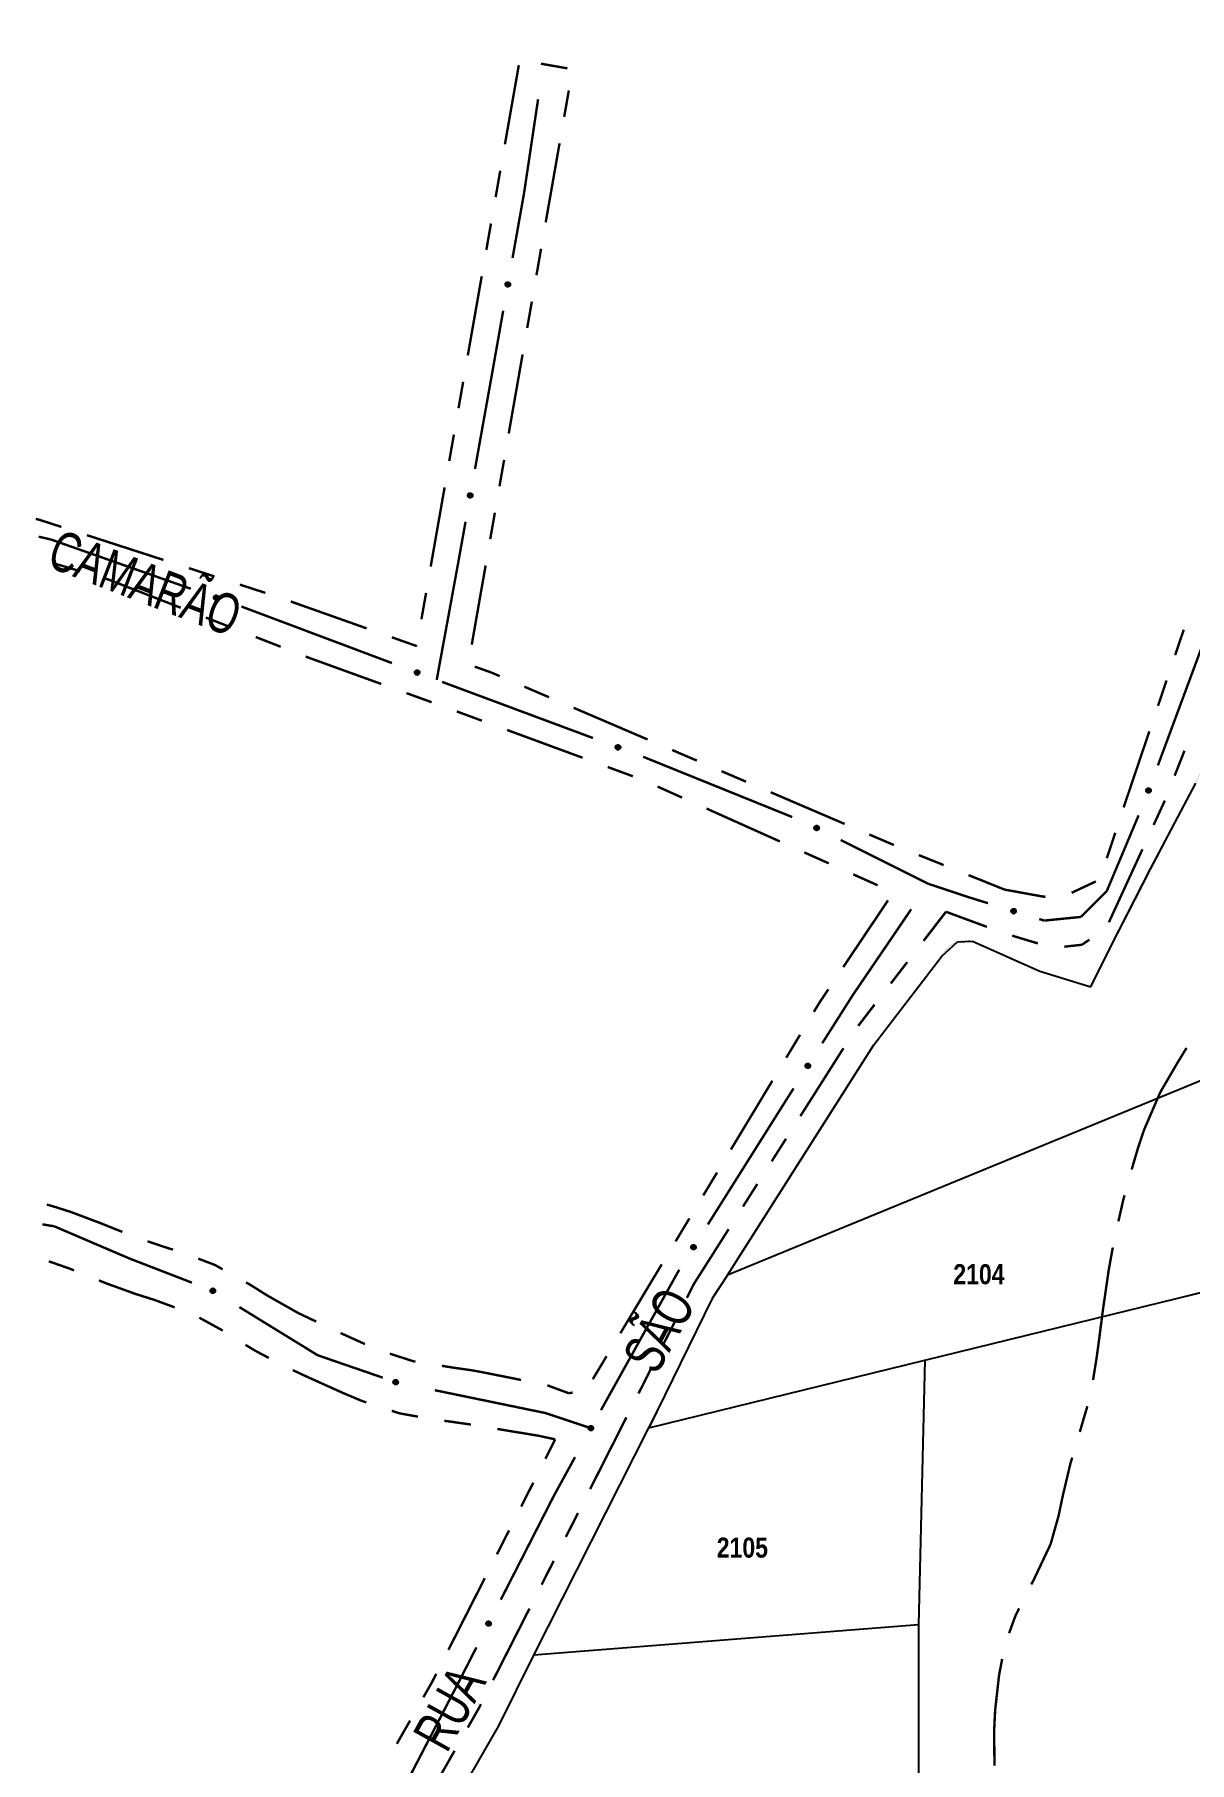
# Model space of a CAD drawing. Extents: x 201549 to 203722, y 4857623 to 4859778.
# Drawn here: x 202815.7 to 202901.8, y 4858104 to 4858232.9 of the extents above; entities that cross this region are included whole.
import ezdxf
from ezdxf.enums import TextEntityAlignment as Align

# ---------------------------------------------------------------- set-up
doc = ezdxf.new("R2010")
doc.units = 0
doc.header["$LTSCALE"] = 1.5
doc.header["$MEASUREMENT"] = 0
for name, color, linetype in [('CD-MALHA-LOTES', 40, 'CONTINUOUS'), ('HD-CURSO-INTER', 170, 'CONTINUOUS'), ('RU-QUADRAS', 6, 'CONTINUOUS'), ('SV-EIXO-RUA-N-PAV', 6, 'CONTINUOUS'), ('SV-RUA-NAO-PAV-S-GUIA-C-GUIA', 7, 'CONTINUOUS'), ('SV-TXT-RUA-N-PAV-S-GUIA-C-GUIA', 7, 'CONTINUOUS'), ('Th_NmrPort', 1, 'CONTINUOUS')]:
    doc.layers.add(name, color=color, linetype=linetype)
doc.styles.add('ARIAL', font='ARIAL.TTF')
doc.styles.get("Standard").update_dxf_attribs({"font": 'swisscbo.ttf'})

msp = doc.modelspace()

# ---------------------------------------------------------------- linework, layer by layer
at = {"layer": 'CD-MALHA-LOTES', "linetype": 'Continuous'}
for p, q in [((202898.92, 4858170.66), (202902.32, 4858177.06)), ((202896.01, 4858164.97), (202898.92, 4858170.66)), ((202883.36, 4858164.16), (202884.54, 4858165.22)), ((202884.54, 4858165.22), (202885.65, 4858165.28)), ((202885.65, 4858165.28), (202890.67, 4858163.04)), ((202894.48, 4858161.85), (202896.01, 4858164.97)), ((202878.29, 4858157.52), (202883.36, 4858164.16)), ((202890.67, 4858163.04), (202894.48, 4858161.85)), ((202920.95, 4858162.38), (202867.38, 4858140.34)), ((202867.38, 4858140.34), (202878.29, 4858157.52)), ((202882.1, 4858133.99), (202926.82, 4858144.97)), ((202867.38, 4858140.34), (202866.23, 4858138.59)), ((202866.23, 4858138.59), (202861.5, 4858128.93)), ((202861.5, 4858128.93), (202882.1, 4858133.99)), ((202882.1, 4858133.99), (202881.62, 4858114.23)), ((202852.91, 4858111.97), (202861.5, 4858128.93)), ((202881.62, 4858114.23), (202852.91, 4858111.97)), ((202881.62, 4858114.23), (202881.62, 4858074.56)), ((202850.3, 4858106.7), (202852.91, 4858111.97)), ((202844.11, 4858095.94), (202850.3, 4858106.7))]:
    msp.add_line(p, q, dxfattribs=at)
at = {"layer": 'HD-CURSO-INTER', "const_width": 0.18}
for points in [[(202901.099273, 4858156.443967), (202900.881102, 4858156.084767)], [(202901.618401, 4858157.298663), (202901.099273, 4858156.443967)], [(202900.881102, 4858156.084767), (202900.085518, 4858154.719993)], [(202899.659794, 4858153.989691), (202898.805844, 4858152.011466)], [(202900.085518, 4858154.719993), (202899.659794, 4858153.989691)], [(202898.472958, 4858151.240314), (202898.102518, 4858150.140983)], [(202898.805844, 4858152.011466), (202898.472958, 4858151.240314)], [(202898.102518, 4858150.140983), (202897.991924, 4858149.812781)], [(202897.991924, 4858149.812781), (202897.525371, 4858148.226295)], [(202896.990859, 4858146.299254), (202896.884277, 4858145.894536)], [(202896.884277, 4858145.894536), (202896.534544, 4858144.352208)], [(202896.117362, 4858142.396608), (202895.939179, 4858141.412611)], [(202895.939179, 4858141.412611), (202895.813409, 4858140.718055)], [(202895.813409, 4858140.718055), (202895.483088, 4858138.447811)], [(202895.483088, 4858138.447811), (202895.381305, 4858137.748274)], [(202895.381305, 4858137.748274), (202895.216312, 4858136.465747)], [(202895.216312, 4858136.465747), (202895.104148, 4858135.593877)], [(202894.952374, 4858134.483254), (202894.90056, 4858134.104097)], [(202895.104148, 4858135.593877), (202894.952374, 4858134.483254)], [(202894.802326, 4858133.494644), (202894.661755, 4858132.622527)], [(202894.90056, 4858134.104097), (202894.802326, 4858133.494644)], [(202894.661755, 4858132.622527), (202894.637478, 4858132.508455)], [(202894.219403, 4858130.552709), (202893.655979, 4858128.633712)], [(202892.952296, 4858126.261982), (202892.601046, 4858124.776879)], [(202893.087936, 4858126.716081), (202892.952296, 4858126.261982)], [(202892.601046, 4858124.776879), (202892.379851, 4858123.841654)], [(202892.379851, 4858123.841654), (202892.167412, 4858122.824632)], [(202892.07192, 4858122.367475), (202891.656519, 4858120.891854)], [(202892.167412, 4858122.824632), (202892.07192, 4858122.367475)], [(202891.656519, 4858120.891854), (202891.477081, 4858120.254443)], [(202891.477081, 4858120.254443), (202890.47759, 4858118.141059)], [(202890.47759, 4858118.141059), (202890.198349, 4858117.550616)], [(202890.198349, 4858117.550616), (202890.034873, 4858117.244701)], [(202889.125401, 4858115.463984), (202888.838858, 4858114.865478)], [(202888.838858, 4858114.865478), (202888.378432, 4858113.610859)], [(202887.861306, 4858111.680643), (202887.676036, 4858110.697955)], [(202887.628091, 4858110.443651), (202887.43381, 4858108.713308)], [(202887.676036, 4858110.697955), (202887.628091, 4858110.443651)], [(202887.43381, 4858108.713308), (202887.340131, 4858107.878963)], [(202887.340131, 4858107.878963), (202887.282112, 4858106.720002)], [(202887.282112, 4858106.720002), (202887.265049, 4858106.37917)], [(202887.265049, 4858106.37917), (202887.287959, 4858103.720528)]]:
    msp.add_lwpolyline(points, dxfattribs=at)
at = {"layer": 'RU-QUADRAS', "linetype": 'Continuous'}
for points in [[(202844.11, 4858095.94, 0.01, 0.01, 0), (202850.3, 4858106.7, 0.01, 0.01, 0), (202866.23, 4858138.59, 0.01, 0.01, 0), (202878.29, 4858157.52, 0.01, 0.01, 0), (202883.36, 4858164.16, 0.01, 0.01, -0.3525426599), (202885.65, 4858165.28, 0.01, 0.01, 0.0585500506), (202894.48, 4858161.85, 0.01, 0.01, 0), (202902.32, 4858177.06, 0.01, 0.01, 0), (202907.02, 4858187.95, 0.01, 0.01, 0), (202920.4, 4858226.63, 0.01, 0.01, 0), (202945.29, 4858222.03, 0.01, 0.01, 0), (202951.49, 4858195.08, 0.01, 0.01, 0), (202960.69, 4858160.85, 0.01, 0.01, 0), (202962.09, 4858154.24, 0.01, 0.01, -0.0125854908), (202973, 4858111.76, 0.01, 0.01, 0), (202996.96, 4858116.1, 0.01, 0.01, 0), (203057.05, 4858128.34, 0.01, 0.01, 0.0695721484), (203072.35, 4858134.02, 0.01, 0.01, 0.0227494889), (203100.08, 4858151.3, 0.01, 0.01, 0.0126700983), (203146.88, 4858179.63, 0.01, 0.01, 0), (203167.65, 4858190.19, 0.01, 0.01, 0), (203181.69, 4858198.56, 0.01, 0.01, 0.0244135577), (203211.83, 4858214.55, 0.01, 0.01, 0.0113668854), (203247.97, 4858236.78, 0.01, 0.01, 0)], [(202949.25, 4858076.62, 0.01, 0.01, 0), (202938.53, 4858130.76, 0.01, 0.01, 0), (202934.8, 4858147.07, 0.01, 0.01, 0), (202882.1, 4858133.99, 0.01, 0.01, 0), (202881.62, 4858114.23, 0.01, 0.01, 0), (202881.62, 4858029.36, 0.01, 0.01, 0)]]:
    msp.add_lwpolyline(points, format="xyseb", dxfattribs=at)
at = {"layer": 'SV-EIXO-RUA-N-PAV', "const_width": 0.18}
for points in [[(202852.200131, 4858221.171477), (202853.236795, 4858228.117124)], [(202852.029698, 4858220.209034), (202852.200131, 4858221.171477)], [(202851.332217, 4858216.270314), (202852.029698, 4858220.209034)], [(202849.741125, 4858207.285326), (202850.634735, 4858212.331593)], [(202849.586955, 4858206.42379), (202849.741125, 4858207.285326)], [(202848.53006, 4858200.517609), (202849.586955, 4858206.42379)], [(202847.282119, 4858193.543823), (202847.825463, 4858196.580155)], [(202815.983312, 4858195.466075), (202816.900714, 4858195.251478)], [(202816.900714, 4858195.251478), (202827.329976, 4858191.576404)], [(202845.674418, 4858184.774542), (202847.117041, 4858192.643394)], [(202847.117041, 4858192.643394), (202847.282119, 4858193.543823)], [(202831.102601, 4858190.247004), (202831.295902, 4858190.178888)], [(202831.295902, 4858190.178888), (202842.336815, 4858186.029021)], [(202899.482176, 4858178.388775), (202903.652778, 4858189.640712)], [(202846.081573, 4858184.623042), (202849.83046, 4858183.228107)], [(202849.83046, 4858183.228107), (202849.941098, 4858183.186939)], [(202849.941098, 4858183.186939), (202857.326839, 4858180.434489)], [(202861.073975, 4858179.034968), (202872.198372, 4858174.535212)], [(202895.662958, 4858168.997397), (202898.040593, 4858174.658432)], [(202875.810573, 4858172.822771), (202879.388282, 4858171.033917)], [(202879.388282, 4858171.033917), (202880.033897, 4858170.71111)], [(202880.033897, 4858170.71111), (202882.071563, 4858169.692276)], [(202882.071563, 4858169.692276), (202882.364546, 4858169.545785)], [(202882.364546, 4858169.545785), (202884.899841, 4858168.700686)], [(202884.899841, 4858168.700686), (202885.243584, 4858168.586106)], [(202885.243584, 4858168.586106), (202886.80802, 4858168.101875)], [(202893.7436, 4858167.078038), (202895.054896, 4858168.389335)], [(202895.054896, 4858168.389335), (202895.662958, 4858168.997397)], [(202876.715435, 4858161.238491), (202881.075877, 4858167.650735)], [(202890.629164, 4858166.91914), (202891.001659, 4858166.803844)], [(202891.001659, 4858166.803844), (202893.598775, 4858167.063557)], [(202893.598775, 4858167.063557), (202893.7436, 4858167.078038)], [(202874.441724, 4858157.653024), (202876.583892, 4858161.031058)], [(202876.583892, 4858161.031058), (202876.715435, 4858161.238491)], [(202871.49948, 4858153.013332), (202872.299556, 4858154.27499)], [(202865.905525, 4858144.120377), (202871.230036, 4858152.584985)], [(202871.230036, 4858152.584985), (202871.49948, 4858153.013332)], [(202817.133183, 4858143.985718), (202816.252353, 4858144.126651)], [(202817.23242, 4858143.943188), (202817.133183, 4858143.985718)], [(202822.750365, 4858141.578354), (202817.23242, 4858143.943188)], [(202823.679814, 4858141.218568), (202822.750365, 4858141.578354)], [(202827.410086, 4858139.774591), (202823.679814, 4858141.218568)], [(202857.928048, 4858130.25606), (202863.280505, 4858139.866014)], [(202863.280505, 4858139.866014), (202863.675548, 4858140.575286)], [(202863.675548, 4858140.575286), (202863.775721, 4858140.734534)], [(202836.79332, 4858134.356263), (202830.952005, 4858137.950919)], [(202836.926849, 4858134.310219), (202836.79332, 4858134.356263)], [(202841.653714, 4858132.680265), (202836.926849, 4858134.310219)], [(202853.781366, 4858130.04369), (202845.536679, 4858131.746056)], [(202854.332926, 4858129.859837), (202853.781366, 4858130.04369)], [(202857.178975, 4858128.911154), (202854.332926, 4858129.859837)], [(202854.447321, 4858123.924354), (202855.996871, 4858126.753152)], [(202850.456833, 4858116.109649), (202854.09505, 4858123.234491)], [(202854.09505, 4858123.234491), (202854.447321, 4858123.924354)], [(202847.22523, 4858109.781092), (202848.637725, 4858112.547228)], [(202843.131125, 4858101.885319), (202846.813663, 4858108.987356)], [(202846.813663, 4858108.987356), (202847.22523, 4858109.781092)]]:
    msp.add_lwpolyline(points, dxfattribs=at)
at = {"layer": 'SV-EIXO-RUA-N-PAV'}
for points in [[(202850.850028, 4858214.178669), (202850.82144, 4858214.218352), (202850.804984, 4858214.258303), (202850.80085, 4858214.295575), (202850.805784, 4858214.329464), (202850.814738, 4858214.363565), (202850.83135, 4858214.395955), (202850.857751, 4858214.427819), (202850.897357, 4858214.456777), (202850.939391, 4858214.470944), (202850.975715, 4858214.476952), (202851.011349, 4858214.473841), (202851.044331, 4858214.464589), (202851.077404, 4858214.44622), (202851.109435, 4858214.41915), (202851.137589, 4858214.37862), (202851.153453, 4858214.339342), (202851.156505, 4858214.303186), (202851.153151, 4858214.267382), (202851.143593, 4858214.232677), (202851.127103, 4858214.200977), (202851.099789, 4858214.168776), (202851.059418, 4858214.141518), (202851.020423, 4858214.125249), (202850.98432, 4858214.12169), (202850.949145, 4858214.125786), (202850.914833, 4858214.13435), (202850.881579, 4858214.149694), (202850.850028, 4858214.178669)], [(202848.044093, 4858198.426839), (202848.015576, 4858198.466573), (202847.999193, 4858198.506554), (202847.995126, 4858198.543834), (202848.000122, 4858198.577713), (202848.009137, 4858198.611798), (202848.025808, 4858198.644158), (202848.052266, 4858198.675975), (202848.091924, 4858198.704861), (202848.133984, 4858198.718952), (202848.170319, 4858198.724895), (202848.205947, 4858198.721719), (202848.238912, 4858198.712407), (202848.271952, 4858198.693979), (202848.303934, 4858198.666851), (202848.332015, 4858198.62627), (202848.347808, 4858198.586963), (202848.350795, 4858198.550802), (202848.347375, 4858198.515004), (202848.337755, 4858198.480317), (202848.321207, 4858198.448646), (202848.293836, 4858198.416495), (202848.253415, 4858198.38931), (202848.214392, 4858198.373111), (202848.178281, 4858198.369617), (202848.143114, 4858198.373776), (202848.108818, 4858198.382403), (202848.075591, 4858198.397806), (202848.044093, 4858198.426839)], [(202829.117361, 4858191.063279), (202829.161168, 4858191.085026), (202829.203266, 4858191.094758), (202829.240713, 4858191.092769), (202829.273347, 4858191.082383), (202829.305535, 4858191.067998), (202829.334788, 4858191.046334), (202829.36193, 4858191.015098), (202829.384053, 4858190.971306), (202829.391188, 4858190.927526), (202829.391203, 4858190.890708), (202829.382332, 4858190.856057), (202829.367833, 4858190.825021), (202829.344325, 4858190.795379), (202829.312402, 4858190.768183), (202829.267829, 4858190.747003), (202829.226493, 4858190.737745), (202829.190322, 4858190.740619), (202829.155542, 4858190.749758), (202829.122856, 4858190.764838), (202829.094263, 4858190.786269), (202829.066939, 4858190.818461), (202829.046617, 4858190.862731), (202829.036913, 4858190.903854), (202829.039279, 4858190.940055), (202829.049047, 4858190.974094), (202829.063083, 4858191.006554), (202829.083635, 4858191.036867), (202829.117361, 4858191.063279)], [(202844.113178, 4858185.478952), (202844.157427, 4858185.499786), (202844.199717, 4858185.508643), (202844.237116, 4858185.505879), (202844.269527, 4858185.494818), (202844.30141, 4858185.479769), (202844.330208, 4858185.457503), (202844.356696, 4858185.425711), (202844.377906, 4858185.38147), (202844.384133, 4858185.337551), (202844.383384, 4858185.300741), (202844.373797, 4858185.266281), (202844.358658, 4858185.235553), (202844.33454, 4858185.206404), (202844.30206, 4858185.179876), (202844.257058, 4858185.159624), (202844.215538, 4858185.151225), (202844.179435, 4858185.154849), (202844.144852, 4858185.164707), (202844.112485, 4858185.180462), (202844.084343, 4858185.202481), (202844.057692, 4858185.235231), (202844.038292, 4858185.279914), (202844.029442, 4858185.321229), (202844.032558, 4858185.357374), (202844.04303, 4858185.391202), (202844.057736, 4858185.423365), (202844.078912, 4858185.453244), (202844.113178, 4858185.478952)], [(202859.104735, 4858179.889396), (202859.148925, 4858179.910353), (202859.19119, 4858179.919329), (202859.228596, 4858179.916669), (202859.261038, 4858179.905699), (202859.292964, 4858179.890739), (202859.321823, 4858179.868554), (202859.3484, 4858179.836836), (202859.369735, 4858179.792655), (202859.376084, 4858179.748754), (202859.375438, 4858179.711942), (202859.365948, 4858179.677455), (202859.350895, 4858179.646684), (202859.326859, 4858179.617469), (202859.294453, 4858179.590849), (202859.249508, 4858179.570472), (202859.208012, 4858179.561956), (202859.171898, 4858179.565479), (202859.137288, 4858179.57524), (202859.104878, 4858179.590904), (202859.076674, 4858179.612844), (202859.049931, 4858179.64552), (202859.030406, 4858179.690148), (202859.021441, 4858179.731439), (202859.024456, 4858179.767592), (202859.034832, 4858179.80145), (202859.049448, 4858179.833653), (202859.070541, 4858179.863592), (202859.104735, 4858179.889396)], [(202898.633921, 4858176.416987), (202898.612885, 4858176.461141), (202898.603835, 4858176.50339), (202898.606428, 4858176.540801), (202898.617341, 4858176.573262), (202898.632245, 4858176.605214), (202898.654378, 4858176.634113), (202898.686049, 4858176.660746), (202898.730193, 4858176.682158), (202898.774082, 4858176.688585), (202898.810895, 4858176.688005), (202898.845399, 4858176.678575), (202898.876196, 4858176.663576), (202898.905454, 4858176.639593), (202898.932131, 4858176.607234), (202898.952588, 4858176.562324), (202898.961177, 4858176.520844), (202898.957718, 4858176.484724), (202898.948018, 4858176.450097), (202898.932412, 4858176.417659), (202898.910521, 4858176.389416), (202898.877893, 4858176.362615), (202898.8333, 4858176.343012), (202898.792025, 4858176.333973), (202898.755867, 4858176.336924), (202898.721991, 4858176.347241), (202898.689761, 4858176.361799), (202898.659785, 4858176.382839), (202898.633921, 4858176.416987)], [(202873.942436, 4858173.879913), (202873.988611, 4858173.896036), (202874.031593, 4858173.90045), (202874.068501, 4858173.893813), (202874.099587, 4858173.879444), (202874.129734, 4858173.861162), (202874.156061, 4858173.836024), (202874.179102, 4858173.801651), (202874.1956, 4858173.755445), (202874.197227, 4858173.711117), (202874.192657, 4858173.674584), (202874.17954, 4858173.641307), (202874.161289, 4858173.612319), (202874.134273, 4858173.585835), (202874.099212, 4858173.562826), (202874.052348, 4858173.547361), (202874.01018, 4858173.543323), (202873.974649, 4858173.550679), (202873.941278, 4858173.564078), (202873.910724, 4858173.583111), (202873.885023, 4858173.607936), (202873.86192, 4858173.643279), (202873.847269, 4858173.689736), (202873.842761, 4858173.731747), (202873.849617, 4858173.767372), (202873.863548, 4858173.799929), (202873.881517, 4858173.830389), (202873.905684, 4858173.857906), (202873.942436, 4858173.879913)], [(202888.613885, 4858167.65815), (202888.65682, 4858167.681572), (202888.698511, 4858167.692922), (202888.736007, 4858167.692381), (202888.769017, 4858167.683263), (202888.801737, 4858167.670131), (202888.831805, 4858167.649613), (202888.860132, 4858167.619448), (202888.88393, 4858167.576543), (202888.892751, 4858167.533071), (202888.894187, 4858167.496282), (202888.886661, 4858167.461313), (202888.873371, 4858167.429741), (202888.851025, 4858167.399213), (202888.820176, 4858167.370805), (202888.776454, 4858167.347919), (202888.735506, 4858167.337072), (202888.699251, 4858167.338548), (202888.664144, 4858167.346337), (202888.6309, 4858167.360144), (202888.601501, 4858167.380455), (202888.572954, 4858167.411567), (202888.550938, 4858167.45502), (202888.539653, 4858167.495737), (202888.540619, 4858167.532003), (202888.549066, 4858167.566393), (202888.561838, 4858167.599371), (202888.581205, 4858167.630455), (202888.613885, 4858167.65815)], [(202873.200729, 4858155.90162), (202873.189369, 4858155.949191), (202873.189333, 4858155.992399), (202873.199675, 4858156.028445), (202873.21712, 4858156.057915), (202873.238363, 4858156.086054), (202873.266039, 4858156.109698), (202873.30257, 4858156.129137), (202873.350209, 4858156.140868), (202873.394474, 4858156.137996), (202873.430356, 4858156.129747), (202873.462133, 4858156.113326), (202873.489123, 4858156.092232), (202873.512733, 4858156.062671), (202873.532071, 4858156.025459), (202873.542707, 4858155.977269), (202873.542452, 4858155.934909), (202873.531533, 4858155.900307), (202873.514822, 4858155.868465), (202873.492791, 4858155.839997), (202873.465489, 4858155.816944), (202873.427987, 4858155.797541), (202873.380285, 4858155.787673), (202873.338033, 4858155.787445), (202873.303286, 4858155.797875), (202873.272308, 4858155.815033), (202873.243826, 4858155.835996), (202873.218899, 4858155.862827), (202873.200729, 4858155.90162)], [(202864.670941, 4858142.364448), (202864.659407, 4858142.411977), (202864.659213, 4858142.455184), (202864.669423, 4858142.491268), (202864.68676, 4858142.520802), (202864.7079, 4858142.549018), (202864.73549, 4858142.572764), (202864.771949, 4858142.592336), (202864.819546, 4858142.604241), (202864.863821, 4858142.601531), (202864.899732, 4858142.593413), (202864.931569, 4858142.577108), (202864.958636, 4858142.556113), (202864.982354, 4858142.526639), (202865.001828, 4858142.489497), (202865.01264, 4858142.441347), (202865.01254, 4858142.398987), (202865.001747, 4858142.364344), (202864.985153, 4858142.332441), (202864.963226, 4858142.303893), (202864.936009, 4858142.28074), (202864.898578, 4858142.2612), (202864.850912, 4858142.251158), (202864.808661, 4858142.250776), (202864.773877, 4858142.261079), (202864.742836, 4858142.278123), (202864.714277, 4858142.298982), (202864.689253, 4858142.325722), (202864.670941, 4858142.364448)], [(202829.063642, 4858139.016465), (202829.01919, 4858138.996066), (202828.976815, 4858138.987624), (202828.939446, 4858138.990755), (202828.907145, 4858139.002133), (202828.875411, 4858139.017495), (202828.846833, 4858139.040042), (202828.820658, 4858139.072092), (202828.799882, 4858139.116539), (202828.794087, 4858139.160516), (202828.795196, 4858139.197317), (202828.805121, 4858139.231682), (202828.820561, 4858139.26226), (202828.844963, 4858139.291171), (202828.877702, 4858139.317379), (202828.922901, 4858139.337189), (202828.964501, 4858139.34518), (202829.000567, 4858139.341202), (202829.035051, 4858139.331006), (202829.067262, 4858139.314935), (202829.095187, 4858139.292641), (202829.121515, 4858139.25963), (202829.140476, 4858139.21476), (202829.14892, 4858139.17336), (202829.14545, 4858139.137247), (202829.134647, 4858139.103523), (202829.119626, 4858139.071506), (202829.098158, 4858139.041836), (202829.063642, 4858139.016465)], [(202842.711062, 4858132.199221), (202842.667402, 4858132.17718), (202842.625371, 4858132.167164), (202842.587911, 4858132.168901), (202842.555208, 4858132.179067), (202842.522924, 4858132.193235), (202842.493525, 4858132.214702), (202842.466174, 4858132.245754), (202842.443756, 4858132.289396), (202842.436326, 4858132.333127), (202842.436064, 4858132.369944), (202842.444701, 4858132.404654), (202842.458991, 4858132.435787), (202842.482298, 4858132.465587), (202842.514038, 4858132.492997), (202842.558467, 4858132.514477), (202842.59974, 4858132.524013), (202842.63593, 4858132.521382), (202842.67077, 4858132.512478), (202842.703557, 4858132.497618), (202842.732293, 4858132.47638), (202842.759834, 4858132.444374), (202842.780454, 4858132.400241), (202842.790435, 4858132.359185), (202842.788313, 4858132.322968), (202842.778774, 4858132.288864), (202842.764957, 4858132.25631), (202842.744609, 4858132.22586), (202842.711062, 4858132.199221)], [(202857.012892, 4858128.839194), (202856.998842, 4858128.88604), (202856.996346, 4858128.929176), (202857.004619, 4858128.965752), (202857.020357, 4858128.996168), (202857.039963, 4858129.025471), (202857.066248, 4858129.050653), (202857.101613, 4858129.07214), (202857.148507, 4858129.086565), (202857.192864, 4858129.086218), (202857.229157, 4858129.080025), (202857.261817, 4858129.06544), (202857.289964, 4858129.045917), (202857.315219, 4858129.017749), (202857.336645, 4858128.981698), (202857.350008, 4858128.934192), (202857.352165, 4858128.891886), (202857.343234, 4858128.856718), (202857.328363, 4858128.823977), (202857.307989, 4858128.794301), (202857.282044, 4858128.76973), (202857.245708, 4858128.748223), (202857.198645, 4858128.735655), (202857.156475, 4858128.733022), (202857.12119, 4858128.741456), (202857.089285, 4858128.756823), (202857.059656, 4858128.77613), (202857.033242, 4858128.801498), (202857.012892, 4858128.839194)], [(202849.383898, 4858114.250538), (202849.368168, 4858114.296848), (202849.364118, 4858114.339865), (202849.371067, 4858114.376716), (202849.385699, 4858114.407679), (202849.404236, 4858114.43767), (202849.429596, 4858114.463783), (202849.464163, 4858114.486531), (202849.510507, 4858114.502637), (202849.554847, 4858114.503889), (202849.59134, 4858114.499009), (202849.624505, 4858114.485611), (202849.653338, 4858114.467115), (202849.679592, 4858114.439876), (202849.702303, 4858114.40462), (202849.71737, 4858114.357627), (202849.721051, 4858114.315427), (202849.713393, 4858114.279959), (202849.699712, 4858114.246703), (202849.680421, 4858114.216312), (202849.655379, 4858114.190822), (202849.619841, 4858114.168019), (202849.573262, 4858114.153763), (202849.531214, 4858114.149611), (202849.495649, 4858114.156768), (202849.463211, 4858114.170974), (202849.432904, 4858114.189201), (202849.405593, 4858114.213601), (202849.383898, 4858114.250538)]]:
    msp.add_lwpolyline(points, close=True, dxfattribs=at)
for points in [[(202850.804984, 4858214.258303), (202850.814738, 4858214.363565)], [(202850.811961, 4858214.241086), (202850.822472, 4858214.370871)], [(202850.82144, 4858214.218352), (202850.83135, 4858214.395955)], [(202850.835334, 4858214.200917), (202850.843676, 4858214.404531)], [(202850.850028, 4858214.178669), (202850.857751, 4858214.427819)], [(202850.867721, 4858214.164696), (202850.878792, 4858214.4385)], [(202850.881579, 4858214.149694), (202850.897357, 4858214.456777)], [(202850.89917, 4858214.146655), (202850.917141, 4858214.459424)], [(202850.914833, 4858214.13435), (202850.939391, 4858214.470944)], [(202850.931571, 4858214.133988), (202850.95493, 4858214.469361)], [(202850.949145, 4858214.125786), (202850.975715, 4858214.476952)], [(202850.96761, 4858214.126221), (202850.995798, 4858214.47321)], [(202850.98432, 4858214.12169), (202851.011349, 4858214.473841)], [(202851.003734, 4858214.126752), (202851.027807, 4858214.466156)], [(202851.020423, 4858214.125249), (202851.044331, 4858214.464589)], [(202851.041285, 4858214.135346), (202851.061076, 4858214.450564)], [(202851.059418, 4858214.141518), (202851.077404, 4858214.44622)], [(202851.078767, 4858214.159195), (202851.093393, 4858214.429598)], [(202851.099789, 4858214.168776), (202851.109435, 4858214.41915)], [(202851.112063, 4858214.190714), (202851.122616, 4858214.391165)], [(202851.127103, 4858214.200977), (202851.137589, 4858214.37862)], [(202851.135479, 4858214.221212), (202851.144884, 4858214.352578)], [(202851.143593, 4858214.232677), (202851.153453, 4858214.339342)], [(202847.999193, 4858198.506554), (202848.009137, 4858198.611798)], [(202848.006138, 4858198.489324), (202848.016884, 4858198.61909)], [(202848.015576, 4858198.466573), (202848.025808, 4858198.644158)], [(202848.029439, 4858198.449113), (202848.038149, 4858198.652712)], [(202848.044093, 4858198.426839), (202848.052266, 4858198.675975)], [(202848.06176, 4858198.412833), (202848.073326, 4858198.686617)], [(202848.075591, 4858198.397806), (202848.091924, 4858198.704861)], [(202848.093177, 4858198.394736), (202848.111713, 4858198.707472)], [(202848.108818, 4858198.382403), (202848.133984, 4858198.718952)], [(202848.125555, 4858198.382011), (202848.14952, 4858198.717341)], [(202848.143114, 4858198.373776), (202848.170319, 4858198.724895)], [(202848.16158, 4858198.374178), (202848.190395, 4858198.721116)], [(202848.178281, 4858198.369617), (202848.205947, 4858198.721719)], [(202848.197705, 4858198.374644), (202848.222391, 4858198.714004)], [(202848.214392, 4858198.373111), (202848.238912, 4858198.712407)], [(202848.235272, 4858198.38317), (202848.255632, 4858198.698352)], [(202848.253415, 4858198.38931), (202848.271952, 4858198.693979)], [(202848.272796, 4858198.406952), (202848.28791, 4858198.677328)], [(202848.293836, 4858198.416495), (202848.303934, 4858198.666851)], [(202848.30615, 4858198.43841), (202848.317065, 4858198.638842)], [(202848.321207, 4858198.448646), (202848.332015, 4858198.62627)], [(202848.32962, 4858198.468865), (202848.339263, 4858198.600215)], [(202848.337755, 4858198.480317), (202848.347808, 4858198.586963)], [(202829.036913, 4858190.903854), (202829.367833, 4858190.825021)], [(202829.039279, 4858190.940055), (202829.382332, 4858190.856057)], [(202829.041113, 4858190.920076), (202829.37207, 4858190.841069)], [(202829.043479, 4858190.881626), (202829.35127, 4858190.810783)], [(202829.046469, 4858190.955804), (202829.384241, 4858190.871502)], [(202829.046617, 4858190.862731), (202829.344325, 4858190.795379)], [(202829.049047, 4858190.974094), (202829.391203, 4858190.890708)], [(202829.060001, 4858190.990099), (202829.387096, 4858190.912452)], [(202829.060908, 4858190.840762), (202829.325322, 4858190.78231)], [(202829.063083, 4858191.006554), (202829.391188, 4858190.927526)], [(202829.066939, 4858190.818461), (202829.312402, 4858190.768183)], [(202829.077773, 4858191.020005), (202829.383444, 4858190.951355)], [(202829.083635, 4858191.036867), (202829.384053, 4858190.971306)], [(202829.086586, 4858190.802779), (202829.282644, 4858190.759733)], [(202829.094263, 4858190.786269), (202829.267829, 4858190.747003)], [(202829.100693, 4858191.048097), (202829.369042, 4858190.992599)], [(202829.112864, 4858190.774711), (202829.240947, 4858190.744045)], [(202829.117361, 4858191.063279), (202829.36193, 4858191.015098)], [(202829.122856, 4858190.764838), (202829.226493, 4858190.737745)], [(202829.141704, 4858191.074155), (202829.341244, 4858191.032777)], [(202829.161168, 4858191.085026), (202829.334788, 4858191.046334)], [(202829.185142, 4858191.090677), (202829.311485, 4858191.059178)], [(202829.203266, 4858191.094758), (202829.305535, 4858191.067998)], [(202844.029442, 4858185.321229), (202844.358658, 4858185.235553)], [(202844.032558, 4858185.357374), (202844.373797, 4858185.266281)], [(202844.033978, 4858185.33736), (202844.363226, 4858185.251509)], [(202844.035546, 4858185.29887), (202844.341803, 4858185.221661)], [(202844.038292, 4858185.279914), (202844.33454, 4858185.206404)], [(202844.040074, 4858185.37297), (202844.376025, 4858185.281684)], [(202844.04303, 4858185.391202), (202844.383384, 4858185.300741)], [(202844.052124, 4858185.257654), (202844.31527, 4858185.193732)], [(202844.054314, 4858185.406976), (202844.379729, 4858185.322566)], [(202844.057692, 4858185.235231), (202844.30206, 4858185.179876)], [(202844.057736, 4858185.423365), (202844.384133, 4858185.337551)], [(202844.072702, 4858185.436508), (202844.376884, 4858185.361536)], [(202844.077009, 4858185.219146), (202844.272134, 4858185.172045)], [(202844.078912, 4858185.453244), (202844.377906, 4858185.38147)], [(202844.084343, 4858185.202481), (202844.257058, 4858185.159624)], [(202844.096199, 4858185.464119), (202844.36334, 4858185.40307)], [(202844.1027, 4858185.190539), (202844.23012, 4858185.157224)], [(202844.112485, 4858185.180462), (202844.215538, 4858185.151225)], [(202844.113178, 4858185.478952), (202844.356696, 4858185.425711)], [(202844.137742, 4858185.489321), (202844.336381, 4858185.443815)], [(202844.157427, 4858185.499786), (202844.330208, 4858185.457503)], [(202844.181513, 4858185.504939), (202844.307175, 4858185.470827)], [(202844.199717, 4858185.508643), (202844.30141, 4858185.479769)], [(202859.021441, 4858179.731439), (202859.350895, 4858179.646684)], [(202859.024456, 4858179.767592), (202859.365948, 4858179.677455)], [(202859.025932, 4858179.747582), (202859.355418, 4858179.662654)], [(202859.027607, 4858179.709097), (202859.334079, 4858179.632745)], [(202859.031928, 4858179.783209), (202859.368133, 4858179.692864)], [(202859.034832, 4858179.80145), (202859.375438, 4858179.711942)], [(202859.046072, 4858179.817255), (202859.371722, 4858179.733756)], [(202859.049448, 4858179.833653), (202859.376084, 4858179.748754)], [(202859.064377, 4858179.846838), (202859.368768, 4858179.772718)], [(202859.070541, 4858179.863592), (202859.369735, 4858179.792655)], [(202859.087798, 4858179.874515), (202859.355108, 4858179.814214)], [(202859.104735, 4858179.889396), (202859.3484, 4858179.836836)], [(202859.129269, 4858179.899833), (202859.328035, 4858179.854883)], [(202859.148925, 4858179.910353), (202859.321823, 4858179.868554)], [(202859.172997, 4858179.915574), (202859.298754, 4858179.881814)], [(202859.19119, 4858179.919329), (202859.292964, 4858179.890739)], [(202859.030406, 4858179.690148), (202859.326859, 4858179.617469)], [(202859.044301, 4858179.667927), (202859.307625, 4858179.604743)], [(202859.049931, 4858179.64552), (202859.294453, 4858179.590849)], [(202859.069293, 4858179.629489), (202859.264549, 4858179.582935)], [(202859.076674, 4858179.612844), (202859.249508, 4858179.570472)], [(202859.095064, 4858179.600954), (202859.222577, 4858179.567996)], [(202859.104878, 4858179.590904), (202859.208012, 4858179.561956)], [(202898.603835, 4858176.50339), (202898.632245, 4858176.605214)], [(202898.607622, 4858176.485203), (202898.64116, 4858176.61102)], [(202898.612885, 4858176.461141), (202898.654378, 4858176.634113)], [(202898.62344, 4858176.441503), (202898.668038, 4858176.640348)], [(202898.633921, 4858176.416987), (202898.686049, 4858176.660746)], [(202898.648831, 4858176.400077), (202898.70866, 4858176.667494)], [(202898.659785, 4858176.382839), (202898.730193, 4858176.682158)], [(202898.67655, 4858176.376705), (202898.750131, 4858176.681227)], [(202898.689761, 4858176.361799), (202898.774082, 4858176.688585)], [(202898.706165, 4858176.358452), (202898.789088, 4858176.68425)], [(202898.721991, 4858176.347241), (202898.810895, 4858176.688005)], [(202898.740236, 4858176.344368), (202898.829986, 4858176.680733)], [(202898.755867, 4858176.336924), (202898.845399, 4858176.678575)], [(202898.775873, 4858176.338435), (202898.860219, 4858176.668072)], [(202898.792025, 4858176.333973), (202898.876196, 4858176.663576)], [(202898.814356, 4858176.340179), (202898.890165, 4858176.646785)], [(202898.8333, 4858176.343012), (202898.905454, 4858176.639593)], [(202898.855496, 4858176.356945), (202898.918215, 4858176.620381)], [(202898.877893, 4858176.362615), (202898.932131, 4858176.607234)], [(202898.89389, 4858176.382006), (202898.940099, 4858176.577344)], [(202898.910521, 4858176.389416), (202898.952588, 4858176.562324)], [(202898.922379, 4858176.407827), (202898.955111, 4858176.535398)], [(202898.932412, 4858176.417659), (202898.961177, 4858176.520844)], [(202873.842761, 4858173.731747), (202874.161289, 4858173.612319)], [(202873.846509, 4858173.708875), (202874.143082, 4858173.600254)], [(202873.847269, 4858173.689736), (202874.134273, 4858173.585835)], [(202873.848949, 4858173.74732), (202874.167491, 4858173.627714)], [(202873.849617, 4858173.767372), (202874.17954, 4858173.641307)], [(202873.858713, 4858173.782103), (202874.183357, 4858173.656395)], [(202873.858713, 4858173.666159), (202874.113791, 4858173.575234)], [(202873.86192, 4858173.643279), (202874.099212, 4858173.562826)], [(202873.863548, 4858173.799929), (202874.192657, 4858173.674584)], [(202873.87641, 4858173.814445), (202874.19129, 4858173.69667)], [(202873.879461, 4858173.625273), (202874.068633, 4858173.558147)], [(202873.881517, 4858173.830389), (202874.197227, 4858173.711117)], [(202873.885023, 4858173.607936), (202874.052348, 4858173.547361)], [(202873.897768, 4858173.841906), (202874.192511, 4858173.735725)], [(202873.90204, 4858173.594151), (202874.025307, 4858173.547773)], [(202873.905684, 4858173.857906), (202874.1956, 4858173.755445)], [(202873.910724, 4858173.583111), (202874.01018, 4858173.543323)], [(202873.924008, 4858173.866925), (202874.183357, 4858173.778442)], [(202873.942436, 4858173.879913), (202874.179102, 4858173.801651)], [(202873.967945, 4858173.887673), (202874.160779, 4858173.821768)], [(202873.988611, 4858173.896036), (202874.156061, 4858173.836024)], [(202874.013102, 4858173.898657), (202874.134539, 4858173.851669)], [(202874.031593, 4858173.90045), (202874.129734, 4858173.861162)], [(202888.539653, 4858167.495737), (202888.873371, 4858167.429741)], [(202888.540619, 4858167.532003), (202888.886661, 4858167.461313)], [(202888.543224, 4858167.512109), (202888.876985, 4858167.44594)], [(202888.547073, 4858167.47378), (202888.85737, 4858167.414874)], [(202888.547197, 4858167.548018), (202888.887971, 4858167.476821)], [(202888.549066, 4858167.566393), (202888.894187, 4858167.496282)], [(202888.550938, 4858167.45502), (202888.851025, 4858167.399213)], [(202888.559394, 4858167.582809), (202888.889244, 4858167.517851)], [(202888.561838, 4858167.599371), (202888.892751, 4858167.533071)], [(202888.566067, 4858167.433619), (202888.832541, 4858167.38542)], [(202888.572954, 4858167.411567), (202888.820176, 4858167.370805)], [(202888.575998, 4858167.613379), (202888.884092, 4858167.556584)], [(202888.581205, 4858167.630455), (202888.88393, 4858167.576543)], [(202888.593192, 4858167.396655), (202888.790767, 4858167.361212)], [(202888.597816, 4858167.642336), (202888.868108, 4858167.597241)], [(202888.601501, 4858167.380455), (202888.776454, 4858167.347919)], [(202888.613885, 4858167.65815), (202888.860132, 4858167.619448)], [(202888.620535, 4858167.369623), (202888.749706, 4858167.343925)], [(202888.6309, 4858167.360144), (202888.735506, 4858167.337072)], [(202888.637791, 4858167.669958), (202888.838779, 4858167.636315)], [(202888.65682, 4858167.681572), (202888.831805, 4858167.649613)], [(202888.680558, 4858167.688145), (202888.808023, 4858167.661547)], [(202888.698511, 4858167.692922), (202888.801737, 4858167.670131)], [(202873.189242, 4858155.973822), (202873.248293, 4858156.089872)], [(202873.189333, 4858155.992399), (202873.238363, 4858156.086054)], [(202873.189369, 4858155.949191), (202873.266039, 4858156.109698)], [(202873.195594, 4858155.927784), (202873.280699, 4858156.112947)], [(202873.200729, 4858155.90162), (202873.30257, 4858156.129137)], [(202873.211783, 4858155.881971), (202873.326091, 4858156.131019)], [(202873.218899, 4858155.862827), (202873.350209, 4858156.140868)], [(202873.234015, 4858155.853331), (202873.369515, 4858156.135797)], [(202873.243826, 4858155.835996), (202873.394474, 4858156.137996)], [(202873.25917, 4858155.8293), (202873.408245, 4858156.130626)], [(202873.272308, 4858155.815033), (202873.430356, 4858156.129747)], [(202873.289553, 4858155.808417), (202873.447509, 4858156.118652)], [(202873.303286, 4858155.797875), (202873.462133, 4858156.113326)], [(202873.323168, 4858155.795179), (202873.474435, 4858156.099962)], [(202873.338033, 4858155.787445), (202873.489123, 4858156.092232)], [(202873.361167, 4858155.788855), (202873.499281, 4858156.072896)], [(202873.380285, 4858155.787673), (202873.512733, 4858156.062671)], [(202873.4049, 4858155.796669), (202873.521203, 4858156.04122)], [(202873.427987, 4858155.797541), (202873.532071, 4858156.025459)], [(202873.447678, 4858155.813167), (202873.533626, 4858155.994564)], [(202873.465489, 4858155.816944), (202873.542707, 4858155.977269)], [(202873.480927, 4858155.832476), (202873.539557, 4858155.950409)], [(202873.492791, 4858155.839997), (202873.542452, 4858155.934909)], [(202864.65919, 4858142.436607), (202864.717816, 4858142.552872)], [(202864.659213, 4858142.455184), (202864.7079, 4858142.549018)], [(202864.659407, 4858142.411977), (202864.73549, 4858142.572764)], [(202864.66571, 4858142.390593), (202864.750138, 4858142.576066)], [(202864.670941, 4858142.364448), (202864.771949, 4858142.592336)], [(202864.682067, 4858142.344839), (202864.795463, 4858142.594304)], [(202864.689253, 4858142.325722), (202864.819546, 4858142.604241)], [(202864.704403, 4858142.316281), (202864.838869, 4858142.599241)], [(202864.714277, 4858142.298982), (202864.863821, 4858142.601531)], [(202864.729646, 4858142.292342), (202864.877618, 4858142.594211)], [(202864.742836, 4858142.278123), (202864.899732, 4858142.593413)], [(202864.760105, 4858142.27157), (202864.916926, 4858142.582381)], [(202864.773877, 4858142.261079), (202864.931569, 4858142.577108)], [(202864.793768, 4858142.258455), (202864.94392, 4858142.563789)], [(202864.808661, 4858142.250776), (202864.958636, 4858142.556113)], [(202864.83179, 4858142.25227), (202864.968864, 4858142.536814)], [(202864.850912, 4858142.251158), (202864.982354, 4858142.526639)], [(202864.875495, 4858142.260244), (202864.990903, 4858142.505219)], [(202864.898578, 4858142.2612), (202865.001828, 4858142.489497)], [(202864.918211, 4858142.276898), (202865.003496, 4858142.458608)], [(202864.936009, 4858142.28074), (202865.01264, 4858142.441347)], [(202864.95139, 4858142.296329), (202865.009588, 4858142.414475)], [(202864.963226, 4858142.303893), (202865.01254, 4858142.398987)], [(202829.119626, 4858139.071506), (202828.794087, 4858139.160516)], [(202829.134647, 4858139.103523), (202828.795196, 4858139.197317)], [(202829.123209, 4858139.08786), (202828.798637, 4858139.175458)], [(202829.098158, 4858139.041836), (202828.799882, 4858139.116539)], [(202829.104532, 4858139.05851), (202828.8011, 4858139.136462)], [(202829.137781, 4858139.121725), (202828.802742, 4858139.216302)], [(202829.14545, 4858139.137247), (202828.805121, 4858139.231682)], [(202829.080765, 4858139.031131), (202828.814236, 4858139.094797)], [(202829.144226, 4858139.157274), (202828.815836, 4858139.246349)], [(202829.14892, 4858139.17336), (202828.820561, 4858139.26226)], [(202829.063642, 4858139.016465), (202828.820658, 4858139.072092)], [(202829.143036, 4858139.195777), (202828.837551, 4858139.275986)], [(202829.038977, 4858139.006337), (202828.840794, 4858139.05379)], [(202829.140476, 4858139.21476), (202828.844963, 4858139.291171)], [(202829.01919, 4858138.996066), (202828.846833, 4858139.040042)], [(202829.126863, 4858139.237154), (202828.864356, 4858139.303653)], [(202828.995055, 4858138.991149), (202828.869733, 4858139.026492)], [(202828.976815, 4858138.987624), (202828.875411, 4858139.017495)], [(202829.121515, 4858139.25963), (202828.877702, 4858139.317379)], [(202829.102356, 4858139.275904), (202828.907703, 4858139.324916)], [(202829.095187, 4858139.292641), (202828.922901, 4858139.337189)], [(202829.076947, 4858139.304762), (202828.94986, 4858139.339325)], [(202829.067262, 4858139.314935), (202828.964501, 4858139.34518)], [(202842.778774, 4858132.288864), (202842.436064, 4858132.369944)], [(202842.764957, 4858132.25631), (202842.436326, 4858132.333127)], [(202842.767928, 4858132.272786), (202842.440317, 4858132.348228)], [(202842.781228, 4858132.307171), (202842.442897, 4858132.389196)], [(202842.744609, 4858132.22586), (202842.443756, 4858132.289396)], [(202842.750357, 4858132.242761), (202842.444231, 4858132.309351)], [(202842.788313, 4858132.322968), (202842.444701, 4858132.404654)], [(202842.786344, 4858132.342935), (202842.454862, 4858132.419711)], [(202842.727627, 4858132.214515), (202842.45891, 4858132.268205)], [(202842.790435, 4858132.359185), (202842.458991, 4858132.435787)], [(202842.711062, 4858132.199221), (202842.466174, 4858132.245754)], [(202842.783719, 4858132.381367), (202842.475458, 4858132.450137)], [(202842.780454, 4858132.400241), (202842.482298, 4858132.465587)], [(202842.686792, 4858132.188181), (202842.486979, 4858132.228215)], [(202842.667402, 4858132.17718), (202842.493525, 4858132.214702)], [(202842.766015, 4858132.422113), (202842.501213, 4858132.478783)], [(202842.759834, 4858132.444374), (202842.514038, 4858132.492997)], [(202842.643467, 4858132.171367), (202842.516915, 4858132.202015)], [(202842.625371, 4858132.167164), (202842.522924, 4858132.193235)], [(202842.740082, 4858132.459923), (202842.543738, 4858132.501647)], [(202842.732293, 4858132.47638), (202842.558467, 4858132.514477)], [(202842.713615, 4858132.487813), (202842.585329, 4858132.517616)], [(202842.703557, 4858132.497618), (202842.59974, 4858132.524013)], [(202856.996346, 4858128.929176), (202857.039963, 4858129.025471)], [(202856.997313, 4858128.910624), (202857.04966, 4858129.029848)], [(202856.998842, 4858128.88604), (202857.066248, 4858129.050653)], [(202857.006276, 4858128.865022), (202857.0807, 4858129.054731)], [(202857.012892, 4858128.839194), (202857.101613, 4858129.07214)], [(202857.025047, 4858128.820205), (202857.124989, 4858129.075358)], [(202857.033242, 4858128.801498), (202857.148507, 4858129.086565)], [(202857.048874, 4858128.792878), (202857.16807, 4858129.082601)], [(202857.059656, 4858128.77613), (202857.192864, 4858129.086218)], [(202857.075356, 4858128.770318), (202857.207032, 4858129.079643)], [(202857.089285, 4858128.756823), (202857.229157, 4858129.080025)], [(202857.106879, 4858128.751199), (202857.246914, 4858129.069925)], [(202857.12119, 4858128.741456), (202857.261817, 4858129.06544)], [(202857.141193, 4858128.739897), (202857.27486, 4858129.052798)], [(202857.156475, 4858128.733022), (202857.289964, 4858129.045917)], [(202857.179491, 4858128.735747), (202857.301207, 4858129.027191)], [(202857.198645, 4858128.735655), (202857.315219, 4858129.017749)], [(202857.222708, 4858128.746038), (202857.324898, 4858128.996815)], [(202857.245708, 4858128.748223), (202857.336645, 4858128.981698)], [(202857.264477, 4858128.764945), (202857.339957, 4858128.950942)], [(202857.282044, 4858128.76973), (202857.350008, 4858128.934192)], [(202857.296573, 4858128.786116), (202857.348392, 4858128.907196)], [(202857.307989, 4858128.794301), (202857.352165, 4858128.891886)], [(202849.364118, 4858114.339865), (202849.404236, 4858114.43767)], [(202849.365753, 4858114.32136), (202849.413769, 4858114.442394)], [(202849.368168, 4858114.296848), (202849.429596, 4858114.463783)], [(202849.376355, 4858114.276111), (202849.443891, 4858114.468379)], [(202849.383898, 4858114.250538), (202849.464163, 4858114.486531)], [(202849.396729, 4858114.232), (202849.487408, 4858114.49059)], [(202849.405593, 4858114.213601), (202849.510507, 4858114.502637)], [(202849.421526, 4858114.205549), (202849.5302, 4858114.499381)], [(202849.432904, 4858114.189201), (202849.554847, 4858114.503889)], [(202849.448804, 4858114.183959), (202849.569243, 4858114.49783)], [(202849.463211, 4858114.170974), (202849.59134, 4858114.499009)], [(202849.480995, 4858114.165989), (202849.60945, 4858114.489556)], [(202849.495649, 4858114.156768), (202849.624505, 4858114.485611)], [(202849.515695, 4858114.155931), (202849.637995, 4858114.473447)], [(202849.531214, 4858114.149611), (202849.653338, 4858114.467115)], [(202849.554117, 4858114.153164), (202849.665248, 4858114.448806)], [(202849.573262, 4858114.153763), (202849.679592, 4858114.439876)], [(202849.596936, 4858114.165006), (202849.690019, 4858114.419304)], [(202849.619841, 4858114.168019), (202849.702303, 4858114.40462)], [(202849.637995, 4858114.185407), (202849.706722, 4858114.374003)], [(202849.655379, 4858114.190822), (202849.71737, 4858114.357627)], [(202849.669308, 4858114.207721), (202849.716728, 4858114.330591)], [(202849.680421, 4858114.216312), (202849.721051, 4858114.315427)]]:
    msp.add_lwpolyline(points, dxfattribs=at)
at = {"layer": 'SV-RUA-NAO-PAV-S-GUIA-C-GUIA', "const_width": 0.18}
for points in [[(202851.799561, 4858230.663846), (202850.761587, 4858224.754311)], [(202855.421632, 4858230.42739), (202853.451588, 4858230.772247)], [(202855.185215, 4858226.805541), (202855.530072, 4858228.775585)], [(202853.805788, 4858218.925365), (202854.840359, 4858224.835497)], [(202850.415595, 4858222.784465), (202850.069604, 4858220.81462)], [(202849.723613, 4858218.844775), (202849.377621, 4858216.87493)], [(202853.116075, 4858214.985276), (202853.460932, 4858216.95532)], [(202849.03163, 4858214.905085), (202847.993656, 4858208.995549)], [(202852.426361, 4858211.045188), (202852.771218, 4858213.015232)], [(202851.046934, 4858203.165012), (202852.081505, 4858209.075144)], [(202847.647664, 4858207.025704), (202847.301673, 4858205.055859)], [(202846.955681, 4858203.086014), (202846.60969, 4858201.116169)], [(202850.357221, 4858199.224923), (202850.702078, 4858201.194968)], [(202846.263699, 4858199.146324), (202845.225724, 4858193.236788)], [(202815.990296, 4858196.737682), (202815.760376, 4858196.790028)], [(202816.717373, 4858196.502405), (202815.990296, 4858196.737682)], [(202817.668799, 4858196.194529), (202816.717373, 4858196.502405)], [(202849.667507, 4858195.284835), (202850.012364, 4858197.254879)], [(202825.280211, 4858193.731521), (202819.571652, 4858195.578777)], [(202819.067516, 4858192.89025), (202817.150093, 4858193.459012)], [(202829.085917, 4858192.500017), (202827.183064, 4858193.115769)], [(202848.28808, 4858187.404659), (202849.322651, 4858193.314791)], [(202821.203007, 4858192.256803), (202820.984939, 4858192.321488)], [(202821.922638, 4858191.975823), (202821.203007, 4858192.256803)], [(202826.580201, 4858190.157277), (202821.922638, 4858191.975823)], [(202832.891623, 4858191.268514), (202830.98877, 4858191.884266)], [(202844.879733, 4858191.266943), (202844.533741, 4858189.297098)], [(202840.441076, 4858188.622674), (202834.785603, 4858190.626579)], [(202830.306251, 4858188.702441), (202828.443226, 4858189.429859)], [(202834.032301, 4858187.247604), (202832.169276, 4858187.975022)], [(202844.182436, 4858187.296997), (202842.326233, 4858187.954706)], [(202901.409721, 4858188.518542), (202900.769187, 4858186.623887)], [(202836.157583, 4858186.417787), (202835.895326, 4858186.520185)], [(202836.833073, 4858186.173041), (202836.157583, 4858186.417787)], [(202841.534018, 4858184.469774), (202836.833073, 4858186.173041)], [(202844.18775, 4858187.327253), (202844.182436, 4858187.296997)], [(202849.742587, 4858185.326868), (202848.507935, 4858185.764342)], [(202850.376855, 4858185.054858), (202849.742587, 4858185.326868)], [(202845.294773, 4858183.107161), (202843.414395, 4858183.788468)], [(202854.053054, 4858183.478291), (202852.214954, 4858184.266574)], [(202900.128654, 4858184.729232), (202899.48812, 4858182.834578)], [(202849.049009, 4858181.726702), (202847.172295, 4858182.418037)], [(202861.405451, 4858180.325158), (202855.891153, 4858182.690008)], [(202856.555866, 4858178.961362), (202850.925724, 4858181.035367)], [(202898.847586, 4858180.939923), (202897.246252, 4858176.203286)], [(202865.08165, 4858178.748591), (202863.243551, 4858179.536874)], [(202901.465602, 4858179.486445), (202900.733599, 4858177.625216)], [(202860.309294, 4858177.578693), (202858.43258, 4858178.270028)], [(202868.757849, 4858177.172024), (202866.919749, 4858177.960308)], [(202863.978149, 4858175.988739), (202862.153469, 4858176.807607)], [(202876.110246, 4858174.018891), (202870.595948, 4858176.383741)], [(202897.246252, 4858176.203286), (202897.017692, 4858175.52722)], [(202900.000121, 4858175.764616), (202899.165217, 4858173.947218)], [(202871.276867, 4858172.713266), (202865.802828, 4858175.169871)], [(202897.017692, 4858175.52722), (202896.927844, 4858175.255337)], [(202879.656963, 4858172.497854), (202877.948346, 4858173.230608)], [(202896.300289, 4858173.356344), (202895.672734, 4858171.457351)], [(202874.926226, 4858171.07553), (202873.101546, 4858171.894398)], [(202879.787629, 4858172.445171), (202879.656963, 4858172.497854)], [(202898.330314, 4858172.12982), (202895.825603, 4858166.677625)], [(202883.497438, 4858170.949404), (202881.642534, 4858171.697287)], [(202878.575584, 4858169.437794), (202876.750905, 4858170.256662)], [(202887.759912, 4858169.230807), (202885.352342, 4858170.201521)], [(202894.854635, 4858169.727549), (202893.043214, 4858168.879756)], [(202876.006775, 4858163.334129), (202879.348412, 4858168.317448)], [(202888.066225, 4858169.113617), (202887.759912, 4858169.230807)], [(202888.141134, 4858169.09999), (202888.066225, 4858169.113617)], [(202890.943129, 4858168.590271), (202888.141134, 4858169.09999)], [(202891.09504, 4858168.596037), (202890.943129, 4858168.590271)], [(202883.669787, 4858167.463174), (202881.997302, 4858165.287622)], [(202883.909811, 4858167.37452), (202883.669787, 4858167.463174)], [(202885.649485, 4858166.731959), (202883.909811, 4858167.37452)], [(202885.649485, 4858166.731959), (202885.649585, 4858166.732059)], [(202885.785841, 4858166.681739), (202885.649485, 4858166.731959)], [(202886.724222, 4858166.336137), (202885.785841, 4858166.681739)], [(202890.527258, 4858165.101844), (202888.6121, 4858165.678186)], [(202893.814433, 4858165), (202892.502287, 4858164.856315)], [(202894.378139, 4858165.380328), (202893.814433, 4858165)], [(202880.778347, 4858163.702016), (202879.559391, 4858162.11641)], [(202874.248935, 4858160.712696), (202874.892897, 4858161.673023)], [(202873.813656, 4858159.989892), (202874.248935, 4858160.712696)], [(202878.340435, 4858160.530803), (202877.121479, 4858158.945197)], [(202871.750107, 4858156.563266), (202872.781882, 4858158.276579)], [(202876.020458, 4858157.277121), (202872.80747, 4858152.209902)], [(202867.62301, 4858149.710013), (202870.718333, 4858154.849952)], [(202871.736474, 4858150.520829), (202870.665478, 4858148.831756)], [(202865.559462, 4858146.283387), (202866.591236, 4858147.9967)], [(202869.594482, 4858147.142683), (202868.523486, 4858145.45361)], [(202816.581674, 4858145.60095), (202816.947545, 4858145.505289)], [(202816.947545, 4858145.505289), (202817.540405, 4858145.317699)], [(202817.540405, 4858145.317699), (202818.379874, 4858145.052079)], [(202818.379874, 4858145.052079), (202820.362675, 4858144.303198)], [(202820.362675, 4858144.303198), (202820.469895, 4858144.262703)], [(202820.469895, 4858144.262703), (202822.220628, 4858143.562973)], [(202863.495914, 4858142.85676), (202864.527688, 4858144.570073)], [(202867.45249, 4858143.764537), (202865.310497, 4858140.386391)], [(202824.094363, 4858142.865674), (202825.041657, 4858142.545308)], [(202825.041657, 4858142.545308), (202825.303268, 4858142.456834)], [(202825.303268, 4858142.456834), (202825.993542, 4858142.238987)], [(202818.29868, 4858140.820299), (202816.734816, 4858141.366583)], [(202827.877786, 4858141.570804), (202828.812529, 4858141.215479)], [(202828.812529, 4858141.215479), (202829.123927, 4858141.097108)], [(202829.123927, 4858141.097108), (202829.705487, 4858140.770774)], [(202861.949367, 4858140.286121), (202862.361412, 4858140.972863)], [(202862.361412, 4858140.972863), (202862.464139, 4858141.143447)], [(202818.617331, 4858140.692109), (202818.29868, 4858140.820299)], [(202821.081338, 4858139.700869), (202820.472816, 4858139.945669)], [(202821.404818, 4858139.583588), (202821.081338, 4858139.700869)], [(202831.449655, 4858139.792061), (202831.734499, 4858139.632226)], [(202831.734499, 4858139.632226), (202832.304525, 4858139.27375)], [(202859.376888, 4858135.998656), (202861.949367, 4858140.286121)], [(202864.877742, 4858139.70389), (202864.339801, 4858138.640331)], [(202865.310497, 4858140.386391), (202864.877742, 4858139.70389)], [(202823.191931, 4858138.935654), (202821.404818, 4858139.583588)], [(202823.286385, 4858138.905818), (202823.191931, 4858138.935654)], [(202824.627592, 4858138.482147), (202823.286385, 4858138.905818)], [(202825.184588, 4858138.277307), (202824.627592, 4858138.482147)], [(202832.304525, 4858139.27375), (202833.008988, 4858138.830731)], [(202833.008988, 4858138.830731), (202834.894205, 4858137.76051)], [(202826.123132, 4858137.932148), (202825.184588, 4858138.277307)], [(202829.575543, 4858136.274987), (202827.963065, 4858137.16022)], [(202834.894205, 4858137.76051), (202835.347445, 4858137.50321)], [(202835.347445, 4858137.50321), (202836.683178, 4858136.868606)], [(202829.7115, 4858136.189667), (202829.575543, 4858136.274987)], [(202838.493169, 4858136.017892), (202839.403734, 4858135.604526)], [(202863.437111, 4858136.855632), (202862.534422, 4858135.070933)], [(202832.133841, 4858134.690957), (202831.409716, 4858135.133291)], [(202832.267915, 4858134.620494), (202832.133841, 4858134.690957)], [(202833.153113, 4858134.155279), (202832.267915, 4858134.620494)], [(202839.403734, 4858135.604526), (202840.158424, 4858135.261921)], [(202840.158424, 4858135.261921), (202840.316111, 4858135.195295)], [(202842.178816, 4858134.471811), (202843.130672, 4858134.165265)], [(202835.811874, 4858132.836217), (202834.934423, 4858133.246836)], [(202843.130672, 4858134.165265), (202843.934858, 4858133.906276)], [(202843.934858, 4858133.906276), (202844.088051, 4858133.881783)], [(202846.062967, 4858133.566023), (202846.893972, 4858133.433158)], [(202846.893972, 4858133.433158), (202848.040615, 4858133.268246)], [(202848.040615, 4858133.268246), (202848.382061, 4858133.21914)], [(202848.382061, 4858133.21914), (202848.881133, 4858133.127454)], [(202857.318905, 4858132.568684), (202858.347896, 4858134.28367)], [(202861.631732, 4858133.286233), (202860.729043, 4858131.501534)], [(202835.840315, 4858132.823333), (202835.811874, 4858132.836217)], [(202837.291996, 4858132.165682), (202835.840315, 4858132.823333)], [(202837.662566, 4858131.999077), (202837.291996, 4858132.165682)], [(202838.668062, 4858131.547013), (202837.662566, 4858131.999077)], [(202848.881133, 4858133.127454), (202851.968373, 4858132.513906)], [(202853.926706, 4858132.112369), (202854.864485, 4858131.765136)], [(202839.494431, 4858131.1967), (202838.668062, 4858131.547013)], [(202840.055055, 4858130.959041), (202839.494431, 4858131.1967)], [(202840.426395, 4858130.836353), (202840.055055, 4858130.959041)], [(202854.864485, 4858131.765136), (202855.513458, 4858131.52484)], [(202855.513458, 4858131.52484), (202855.81852, 4858131.567053)], [(202842.895077, 4858130.020715), (202842.325429, 4858130.208923)], [(202843.28871, 4858129.94926), (202842.895077, 4858130.020715)], [(202844.27263, 4858129.770651), (202843.28871, 4858129.94926)], [(202846.756145, 4858129.39403), (202846.247916, 4858129.460997)], [(202847.238489, 4858129.324159), (202846.756145, 4858129.39403)], [(202848.228159, 4858129.180798), (202847.238489, 4858129.324159)], [(202859.826353, 4858129.716835), (202857.118285, 4858124.362737)], [(202853.341932, 4858128.33397), (202850.201316, 4858128.854241)], [(202854.139108, 4858128.157006), (202853.341932, 4858128.33397)], [(202854.512885, 4858128.074031), (202854.139108, 4858128.157006)], [(202854.23435, 4858127.52334), (202854.512885, 4858128.074031)], [(202853.783005, 4858126.630991), (202854.23435, 4858127.52334)], [(202852.303805, 4858123.706477), (202852.880316, 4858124.846291)], [(202851.9767, 4858123.062061), (202852.303805, 4858123.706477)], [(202855.871907, 4858121.898536), (202855.311319, 4858120.794142)], [(202856.215595, 4858122.578037), (202855.871907, 4858121.898536)], [(202850.166199, 4858119.495258), (202851.07145, 4858121.27866)], [(202854.406069, 4858119.01074), (202853.500818, 4858117.227339)], [(202846.545195, 4858112.361652), (202849.260948, 4858117.711857)], [(202852.595567, 4858115.443937), (202849.879814, 4858110.093733)], [(202845.32197, 4858109.951822), (202845.639944, 4858110.578251)], [(202844.67966, 4858108.824472), (202845.174701, 4858109.693342)], [(202845.174701, 4858109.693342), (202845.32197, 4858109.951822)], [(202848.845155, 4858108.055389), (202847.996608, 4858106.566065)], [(202848.974563, 4858108.310331), (202848.845155, 4858108.055389)], [(202842.699496, 4858105.348994), (202843.689578, 4858107.086733)], [(202847.006527, 4858104.828325), (202846.016445, 4858103.090586)]]:
    msp.add_lwpolyline(points, dxfattribs=at)

# ---------------------------------------------------------------- texts
at = {"layer": 'SV-TXT-RUA-N-PAV-S-GUIA-C-GUIA', "style": 'ARIAL', "width": 0.7}
for s, rotation, p in [('CAMARÃO', 339, (202816.462472, 4858193.279576)), ('RUA                                SÃO', 61, (202846.429825, 4858104.584655))]:
    msp.add_text(s, height=3, rotation=rotation, dxfattribs=at).set_placement(p)
at = {"layer": 'Th_NmrPort', "color": 1}
for s, p in [('2104', (202884.218554, 4858140.407271)), ('2105', (202866.568554, 4858119.997271))]:
    msp.add_text(s, height=1.5, dxfattribs=at).set_placement(p, align=Align.MIDDLE_LEFT)

doc.saveas('drawing.dxf')
